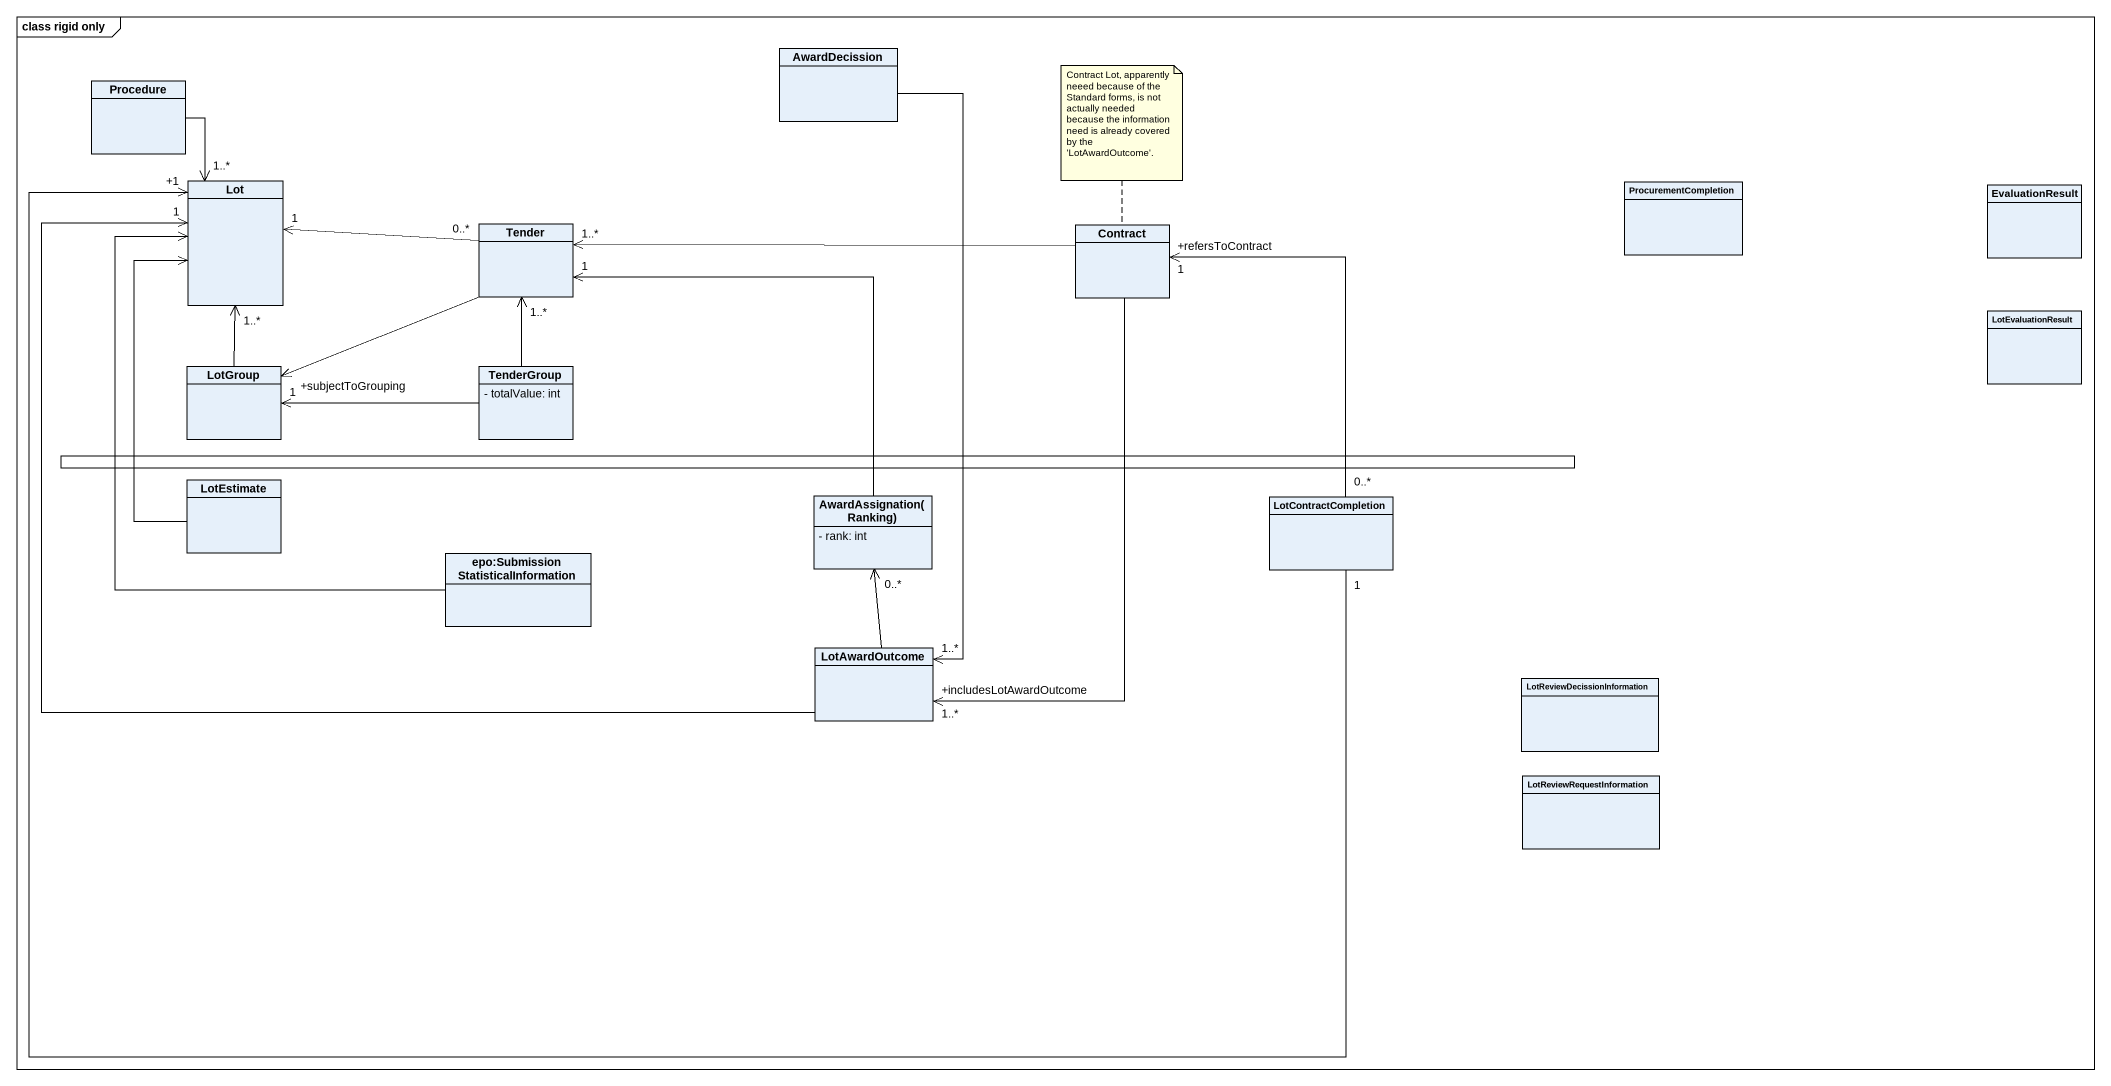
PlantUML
@startuml
mainframe class rigid only
allowmixing
hide circle
hide empty members
skinparam classAttributeIconSize 0
class Procedure
class AwardDecission
class Lot
class Tender
class Contract
class ProcurementCompletion
class EvaluationResult
class LotEvaluationResult
class LotGroup
class TenderGroup {
  - totalValue: int
}
rectangle " " as rectangle1
class LotEstimate
class "AwardAssignation(Ranking)" as AwardAssignation_Ranking {
  - rank: int
}
class LotContractCompletion
class "epo:SubmissionStatisticalInformation" as epo_SubmissionStatisticalInf
class LotAwardOutcome
class "LotReviewDecissionInformation" as LotReviewDecissionInformatio
class LotReviewRequestInformation
Procedure --> "1..*" Lot
AwardDecission --> "1..*" LotAwardOutcome
Tender "0..*" -left-> "1" Lot
Tender -left-> "+subjectToGrouping" LotGroup
Contract -left-> "1..*" Tender
Contract --> "+includesLotAwardOutcome\n1..*" LotAwardOutcome
LotGroup -up-> "1..*" Lot
TenderGroup -up-> "1..*" Tender
TenderGroup -left-> "1" LotGroup
LotEstimate -up-> Lot
AwardAssignation_Ranking -up-> "1" Tender
LotContractCompletion "1" -left-> "+1" Lot
LotContractCompletion "0..*" -up-> "+refersToContract\n1" Contract
epo_SubmissionStatisticalInf -up-> Lot
LotAwardOutcome -up-> "1" Lot
LotAwardOutcome -up-> "0..*" AwardAssignation_Ranking
note top of Contract : Contract Lot, apparently neeed because of the Standard forms, is not actually needed because the information need is already covered by the 'LotAwardOutcome'.
@enduml
